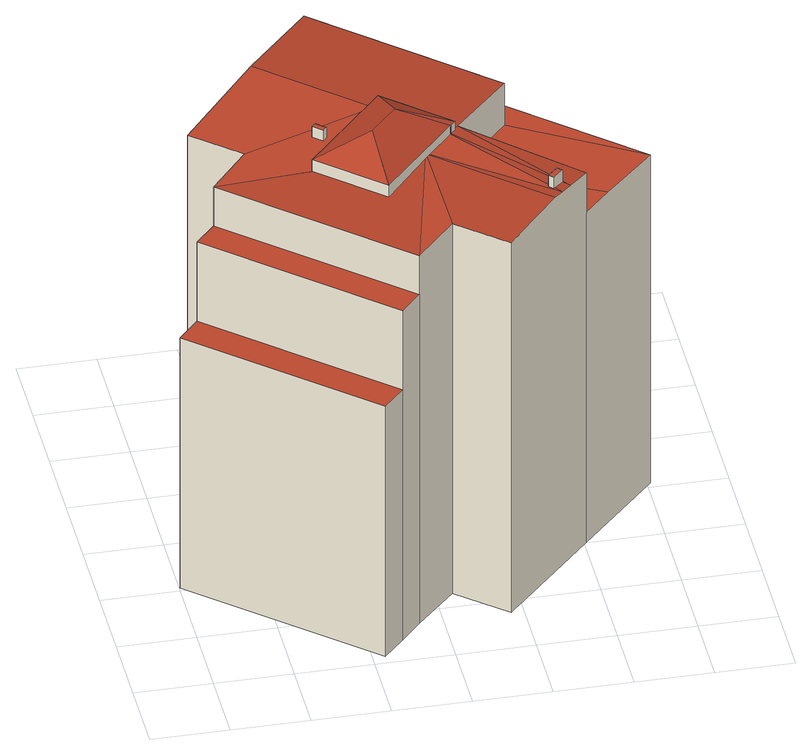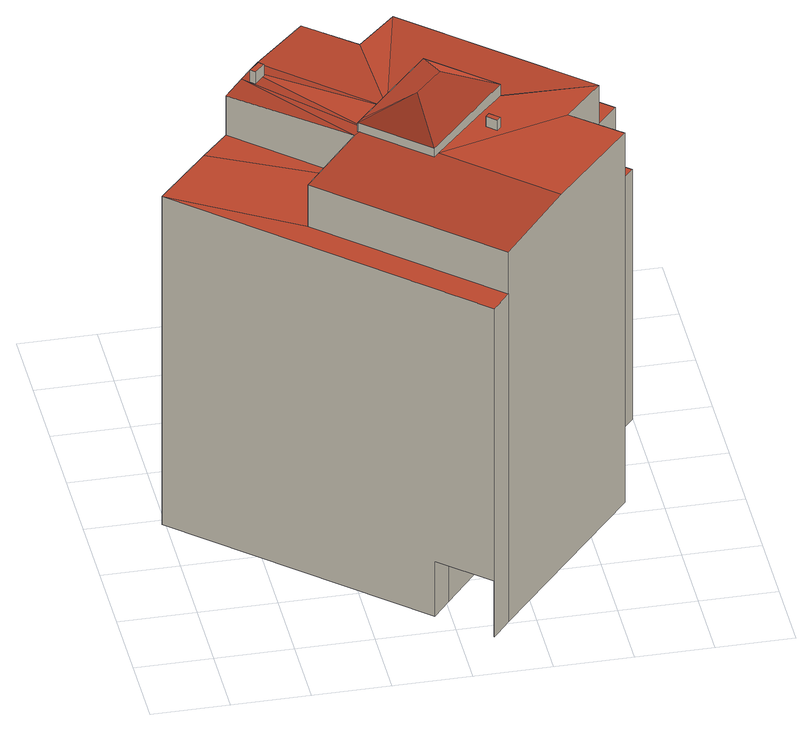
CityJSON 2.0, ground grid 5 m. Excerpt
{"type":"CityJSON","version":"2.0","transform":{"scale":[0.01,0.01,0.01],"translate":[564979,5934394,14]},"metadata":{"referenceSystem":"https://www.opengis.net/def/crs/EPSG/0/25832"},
"CityObjects":{
"building1":{"type":"Building","attributes":{"Grundfläche 2D":"416.477411","Grundhöhe NN":"14.896"},"children":["building1-1","building1-2"],"geometry":[{"type":"Solid","lod":"3","boundaries":[[[[0,1,2,3,4,5]],[[6,5,4,7]],[[8,9,3,2]],[[10,11,12,13,14,15,4,3,9]],[[16,7,4,15]],[[17,18,19,20,21,22,23]],[[22,24,25,23]],[[25,26,27,28,23]],[[27,26,29]],[[30,31,32,29,26]],[[31,30,33,34]],[[35,36,37,34,33,38,39,40]],[[41,37,36,42]],[[43,44,42,45,46,47]],[[44,43,47,41,42]],[[48,19,45]],[[49,46,45,19,18,50]],[[51,52,53,54]],[[55,56,57]],[[56,55,58,59,60,61]],[[61,60,62,63,64]],[[65,66,67,68]],[[17,23,28,27,2,1,0,5]],[[27,29,32,9,8,2]],[[32,31,34,37,41,47,14,13,12,11,10,9]],[[15,14,47,46]],[[16,15,46,49]],[[49,50,7,16]],[[5,6,7,50,18,17]],[[54,69,70,67,51]],[[51,67,66,52]],[[52,66,71,72,53]],[[59,58,55,57,73,74]],[[74,75,76,77,78,79,80,62,60,59]],[[81,64,63,62,80,82]],[[22,21,64,81,83,24]],[[84,85,25,24,83,86]],[[87,88,69,54,26,25,85]],[[26,54,53,30]],[[30,53,72,89,33]],[[38,33,89,90]],[[91,92,73,57,48,45,42,36,35,40,39,38,90,93]],[[48,57,56,19]],[[19,56,61,20]],[[20,61,64,21]],[[68,67,70,94]],[[65,68,94,95]],[[66,65,95,71]],[[96,97,77,76]],[[79,78,98,99]],[[100,88,87,101]],[[100,101,97,96]],[[84,86,99,98]],[[93,90,89,72,71,95,94,70,69,88,100,96,76,75,74,73,92,91]],[[80,79,99,86,83,81,82]],[[97,101,87,85,84,98,78,77]]]],"semantics":{"surfaces":[{"type":"RoofSurface"},{"type":"WallSurface"},{"type":"GroundSurface"},{"type":"OuterCeilingSurface"}],"values":[[0,0,0,0,0,0,0,0,0,0,0,0,0,0,0,0,0,0,0,0,0,0,1,1,1,1,1,1,1,1,1,1,1,1,1,1,1,1,1,1,1,1,1,1,1,1,1,1,1,1,1,1,1,2,2,3]]}}]},
"building1-1":{"type":"BuildingInstallation","parents":["building1"],"geometry":[{"type":"MultiSurface","lod":"3","boundaries":[[[102,103,104,105,106,107]],[[105,104,108,109]],[[110,107,106,105,109,43]],[[102,107,110,111]],[[108,104,103,102,111,44]]],"semantics":{"surfaces":[{"type":"RoofSurface"},{"type":"WallSurface"}],"values":[0,1,1,1,1]}}]},
"building1-2":{"type":"BuildingInstallation","parents":["building1"],"geometry":[{"type":"MultiSurface","lod":"3","boundaries":[[[112,113,114,115]],[[115,114,116,117]],[[112,115,117,118]],[[113,112,118,119]],[[114,113,119,116]]],"semantics":{"surfaces":[{"type":"RoofSurface"},{"type":"WallSurface"}],"values":[0,1,1,1,1]}}]}
},
"vertices":[
[1382,1902,2915],[1022,1501,2915],[887,1351,2915],[1264,1363,3072],[1442,1554,3072],[1414,1937,2915],[1805,1585,2915],[1816,1575,2915],[890,1348,2915],[1289,989,2915],[1578,1309,2915],[1592,1325,2915],[1610,1345,2915],[1611,1347,2915],[1781,1535,2915],[1782,1537,2915],[1784,1539,2915],[1414,1937,2852],[1805,1585,2852],[1844,1613,2850],[2219,2032,2824],[1172,2978,2824],[741,2481,2854],[1382,1902,2854],[224,1883,2824],[523,1624,2824],[274,1335,2810],[887,1351,2830],[1022,1501,2838],[890,1348,2831],[1349,370,2810],[1578,1309,2852],[1289,989,2830],[1610,640,2824],[1592,1325,2853],[1986,446,2830],[2269,745,2854],[1610,1345,2854],[1918,374,2824],[1955,413,2828],[1973,432,2829],[1611,1347,2854],[2327,807,2847],[2264,890,2848],[2288,858,2848],[2391,875,2840],[1782,1537,2854],[1781,1535,2854],[2515,1006,2824],[1784,1539,2854],[1816,1575,2852],[141,1187,2524],[1215,222,2524],[1349,370,2524],[274,1335,2524],[2688,1188,2532],[1844,1613,2532],[2515,1006,2532],[2995,1514,2518],[3022,1542,2517],[3021,1543,2517],[2219,2032,2517],[1288,3112,2517],[1260,3081,2517],[1172,2978,2517],[1077,68,1940],[1215,222,1940],[141,1187,1940],[3,1033,1940],[274,1335,90],[141,1187,90],[1215,222,90],[1349,370,90],[2515,1006,90],[3022,1542,90],[3021,1543,90],[1598,2831,90],[1598,2831,500],[1290,3110,500],[1290,3110,90],[1288,3112,90],[1172,2978,90],[1260,3081,90],[224,1883,90],[226,1881,500],[523,1624,500],[226,1881,90],[454,1543,500],[454,1543,90],[1610,640,90],[1918,374,90],[1973,432,90],[2327,807,90],[1955,413,90],[3,1033,90],[1077,68,90],[1485,2696,90],[1485,2696,500],[1174,2976,500],[1174,2976,90],[551,1583,90],[551,1583,500],
[2280,850,2930],[2288,858,2930],[2348,916,2930],[2320,944,2930],[2264,890,2930],[2253,879,2930],[2348,916,2841],[2320,944,2842],[2253,879,2848],[2280,850,2848],
[1017,1639,2915],[1042,1667,2915],[981,1722,2915],[956,1694,2915],[981,1722,2840],[956,1694,2839],[1017,1639,2840],[1042,1667,2841]
]}
